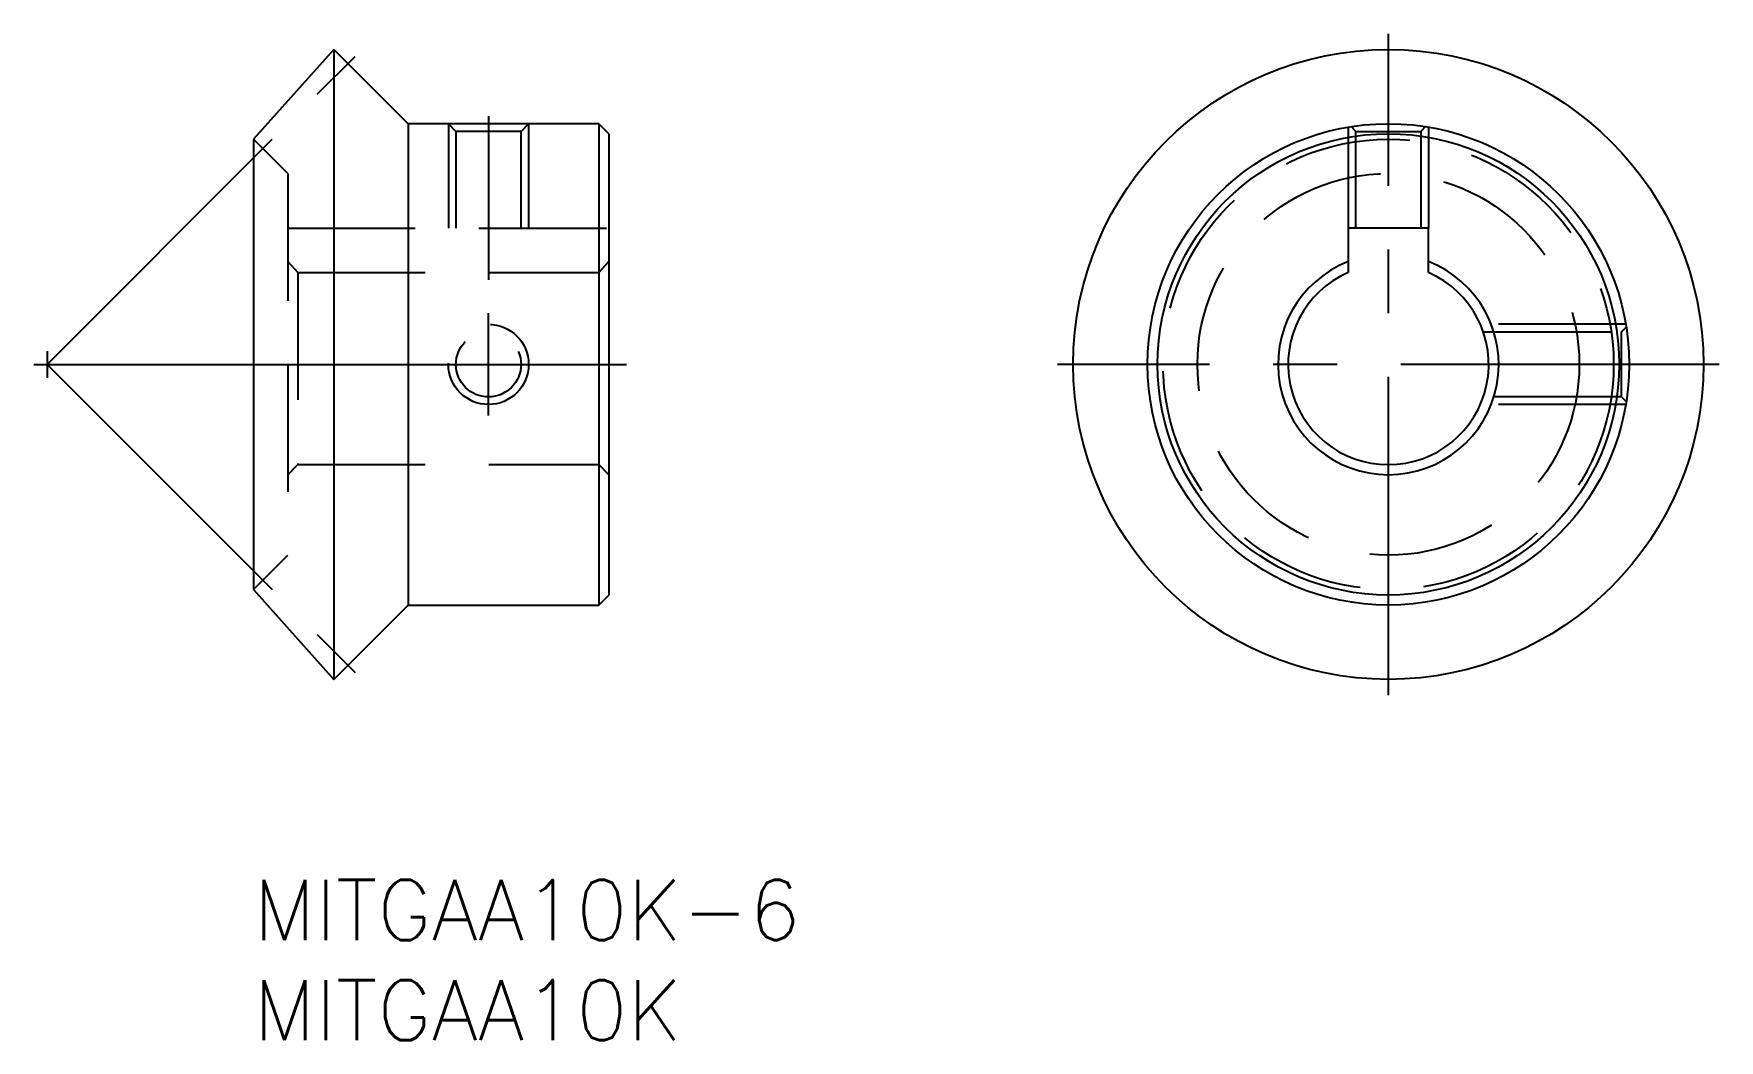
# Model space of a CAD drawing. Extents: x -11 to 73, y -8 to 42.2.
import ezdxf

# ---------------------------------------------------------------- set-up
doc = ezdxf.new("R2010")
doc.units = 0
doc.header["$LTSCALE"] = 0.5
doc.linetypes.add('CENTER', pattern=[50.8, 31.75, -6.35, 6.35, -6.35])
doc.linetypes.add('DASHED', pattern=[19.05, 12.7, -6.35])
for name, color, linetype in [('MSM_CENTER', 1, 'CENTER'), ('MSM_CONTINUOUS', 7, 'CONTINUOUS'), ('MSM_DASHED', 4, 'DASHED'), ('MSM_PART_NUMBER', 7, 'CONTINUOUS')]:
    doc.layers.add(name, color=color, linetype=linetype)
doc.styles.get("Standard").update_dxf_attribs({"font": 'txt.shx', "height": 3, "bigfont": 'bigfont.shx'})

msp = doc.modelspace()

# ---------------------------------------------------------------- linework, layer by layer
at = {"layer": 'MSM_CENTER'}
for p, q in [((56.556, 9.215), (56.556, 42.195)), ((-10.29, 25.705), (5.067, 41.062)), ((11.71, 38.076), (11.71, 29.917)), ((11.71, 23.152), (11.71, 28.258)), ((-10.29, 26.368), (-10.29, 25.042)), ((-10.953, 25.705), (18.595, 25.705)), ((-10.29, 25.705), (5.067, 10.348)), ((-0.886, 25.705), (18.595, 25.705)), ((73.046, 25.705), (40.066, 25.705))]:
    msp.add_line(p, q, dxfattribs=at)
at = {"layer": 'MSM_CONTINUOUS'}
for p, q in [((4, 41.41), (0, 36.93)), ((7.71, 37.705), (4, 41.41)), ((4, 41.41), (4, 10)), ((17.21, 37.705), (7.71, 37.705)), ((7.71, 37.705), (7.71, 13.705)), ((17.71, 37.205), (17.21, 37.705)), ((17.21, 37.705), (17.21, 13.705)), ((17.71, 37.205), (17.71, 14.205)), ((0, 36.93), (0, 14.48)), ((54.556, 32.505), (54.556, 30.288)), ((58.556, 32.505), (54.556, 32.505)), ((58.556, 30.288), (58.556, 32.505)), ((0, 14.48), (4, 10)), ((4, 10), (7.71, 13.705)), ((7.71, 13.705), (17.21, 13.705)), ((17.21, 13.705), (17.71, 14.205))]:
    msp.add_line(p, q, dxfattribs=at)
for radius in [15.705, 12, 11.5]:
    msp.add_circle((56.556, 25.705), radius, dxfattribs=at)
for radius, start, end in [(5.5, 111.32369, 68.67631), (5, 113.57818, 66.42182)]:
    msp.add_arc((56.556, 25.705), radius, start, end, dxfattribs=at)
at = {"layer": 'MSM_DASHED'}
for p, q in [((9.71, 37.705), (10.089, 37.326)), ((9.71, 37.705), (9.71, 32.505)), ((10.089, 37.326), (10.089, 32.505)), ((13.331, 37.326), (10.089, 37.326)), ((13.331, 37.326), (13.71, 37.705)), ((13.331, 32.505), (13.331, 37.326)), ((13.71, 37.705), (13.71, 32.505)), ((54.556, 37.537), (54.556, 32.505)), ((54.935, 37.326), (54.701, 37.56)), ((54.935, 32.505), (54.935, 37.326)), ((54.935, 37.326), (58.177, 37.326)), ((58.411, 37.56), (58.177, 37.326)), ((58.177, 37.326), (58.177, 32.505)), ((58.556, 37.537), (58.556, 32.505)), ((1.71, 35.22), (0, 36.93)), ((1.71, 35.22), (1.71, 16.19)), ((1.71, 32.505), (17.71, 32.505)), ((1.71, 30.828), (2.21, 30.288)), ((2.21, 30.288), (17.21, 30.288)), ((2.21, 30.288), (2.21, 20.705)), ((13.331, 30.288), (13.71, 30.288)), ((17.21, 30.288), (17.71, 30.828)), ((68.388, 27.705), (61.139, 27.705)), ((61.288, 27.326), (68.177, 27.326)), ((68.177, 27.326), (68.41, 27.559)), ((68.177, 24.084), (68.177, 27.326)), ((68.388, 23.705), (61.139, 23.705)), ((68.177, 24.084), (61.288, 24.084)), ((68.409, 23.852), (68.177, 24.084)), ((1.71, 20.205), (2.21, 20.705)), ((2.21, 20.705), (17.21, 20.705)), ((17.21, 20.705), (17.71, 20.205)), ((0, 14.48), (1.71, 16.19))]:
    msp.add_line(p, q, dxfattribs=at)
for centre, radius in [((56.556, 25.705), 11.225), ((56.556, 25.705), 9.515), ((11.71, 25.705), 2), ((11.71, 25.705), 1.621)]:
    msp.add_circle(centre, radius, dxfattribs=at)

# ---------------------------------------------------------------- texts
at = {"layer": 'MSM_PART_NUMBER'}
for s, p in [('MITGAA10K-6', (0, -3)), ('MITGAA10K', (0, -8))]:
    msp.add_text(s, height=3, dxfattribs=at).set_placement(p)

doc.saveas('drawing.dxf')
